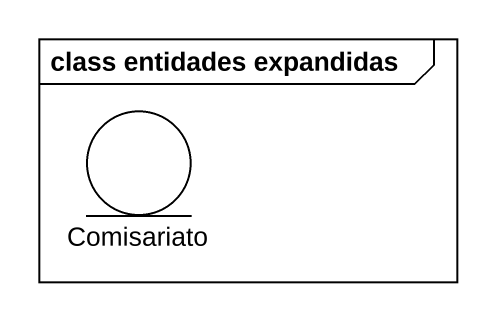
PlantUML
@startuml
mainframe class entidades expandidas
entity Comisariato
@enduml
